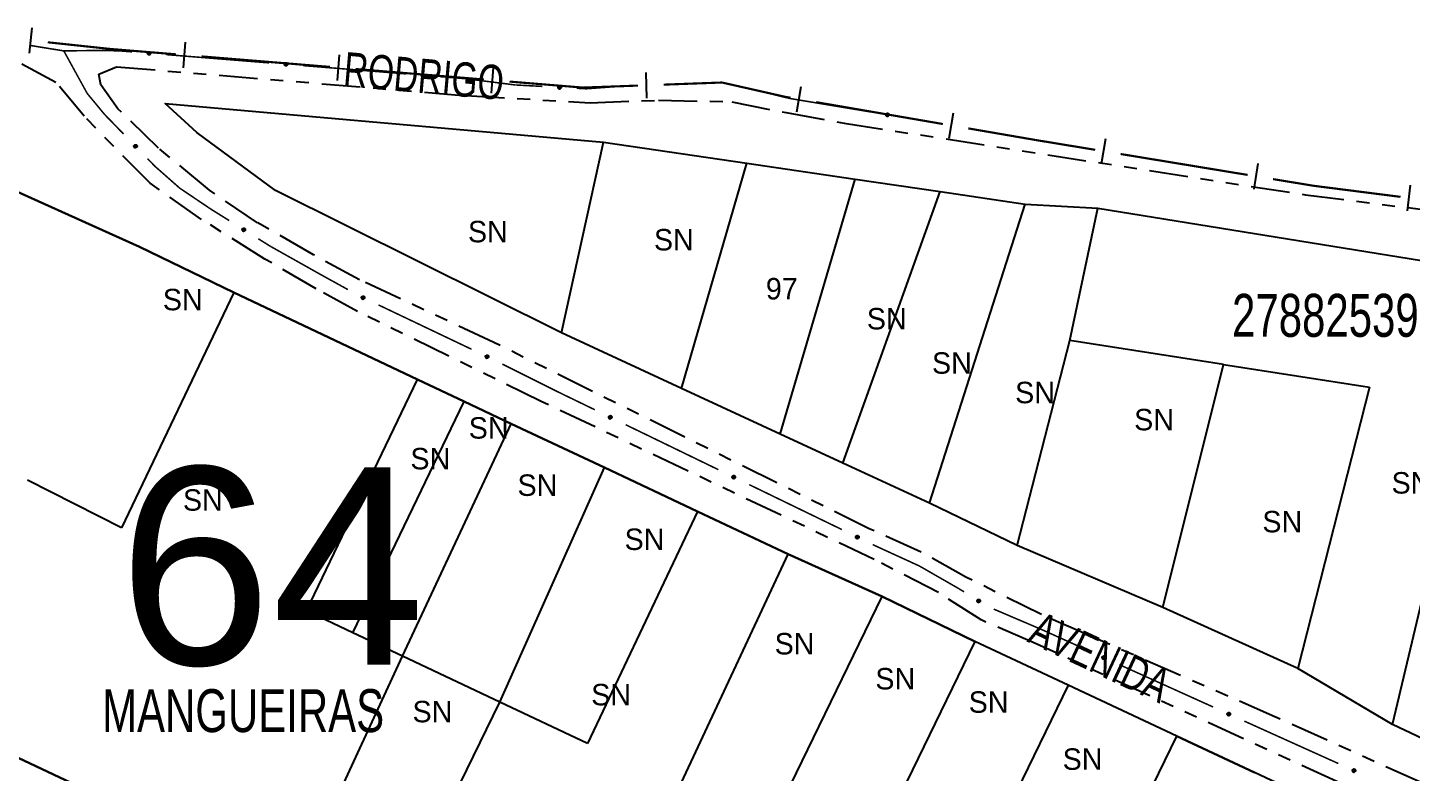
# Model space of a CAD drawing. Extents: x 203665 to 205970, y 4870865 to 4873745.
# Drawn here: x 204990 to 205151.2, y 4873404.2 to 4873491 of the extents above; entities that cross this region are included whole.
import ezdxf
from ezdxf.enums import TextEntityAlignment as Align

# ---------------------------------------------------------------- set-up
doc = ezdxf.new("R2010")
doc.units = 0
doc.header["$LTSCALE"] = 1.5
doc.header["$MEASUREMENT"] = 0
doc.linetypes.add('TRACO_25', pattern=[8, 3, -1, 1, -1, 1, -1])
for name, color, linetype in [('CD_MALHA_LOTES', 7, 'CONTINUOUS'), ('CD_TXT_QUADRA', 7, 'CONTINUOUS'), ('LM-LIM-SETORES-BAIRROS', 250, 'CONTINUOUS'), ('LM-TXT-LSB', 7, 'CONTINUOUS'), ('RU-QUADRA', 210, 'CONTINUOUS'), ('SV-EIXO-RUA-N-PAV', 6, 'CONTINUOUS'), ('SV-RUA-NAO-PAV', 7, 'CONTINUOUS'), ('SV-TXT-RUA-N-PAV', 7, 'CONTINUOUS'), ('Th_NmrPort', 1, 'CONTINUOUS')]:
    doc.layers.add(name, color=color, linetype=linetype)
doc.styles.add('ARIAL', font='ARIAL.SHX')
doc.styles.add('SWIS', font='swissko.ttf')

msp = doc.modelspace()

# ---------------------------------------------------------------- linework, layer by layer
at = {"layer": 'CD_MALHA_LOTES', "linetype": 'Continuous', "flags": 128}
for points in [[(205005.982273, 4873482.161292), (205057.04, 4873477.68)], [(205052.16, 4873455.44), (205018.85364, 4873472.048075), (205009.659807, 4873478.790219), (205005.982273, 4873482.161292)], [(204978.13485, 4873476.650957), (205002.97, 4873465.47)], [(205052.16, 4873455.44), (205057.04, 4873477.68)], [(205057.04, 4873477.68), (205073.768493, 4873475.219727)], [(205066.146817, 4873448.97175), (205073.768493, 4873475.219727)], [(205073.768493, 4873475.219727), (205086.38475, 4873473.364245)], [(205077.649157, 4873443.652454), (205086.38475, 4873473.364245)], [(205086.38475, 4873473.364245), (205096.283681, 4873471.908401)], [(205084.933507, 4873440.283782), (205096.283681, 4873471.908401)], [(205096.283681, 4873471.908401), (205106.2, 4873470.45)], [(205095.04, 4873435.61), (205106.2, 4873470.45)], [(205106.2, 4873470.45), (205114.65, 4873469.96)], [(205111.41, 4873454.57), (205114.65, 4873469.96)], [(205114.65, 4873469.96), (205161.5, 4873462.42)], [(205002.97, 4873465.47), (205013.989725, 4873460.150864)], [(205148.99, 4873409.81), (205161.5, 4873462.42)], [(205013.989725, 4873460.150864), (205000.9, 4873432.72)], [(205013.989725, 4873460.150864), (205035.39, 4873450)], [(205066.146817, 4873448.97175), (205052.16, 4873455.44)], [(205105.26, 4873430.68), (205111.41, 4873454.57)], [(205129.310626, 4873451.776231), (205111.41, 4873454.57)], [(205122.24, 4873423.46), (205129.310626, 4873451.776231)], [(205129.310626, 4873451.776231), (205146.33, 4873449.12)], [(205022.43, 4873423.08), (205035.39, 4873450)], [(205035.39, 4873450), (205040.817497, 4873447.442705)], [(205146.33, 4873449.12), (205137.96, 4873416.36)], [(205077.649157, 4873443.652454), (205066.146817, 4873448.97175)], [(205027.85408, 4873420.515318), (205040.817497, 4873447.442705)], [(205040.817497, 4873447.442705), (205046.315781, 4873444.852057)], [(205033.644265, 4873417.777529), (205046.315781, 4873444.852057)], [(205046.315781, 4873444.852057), (205057.184321, 4873439.765325)], [(205084.933507, 4873440.283782), (205077.649157, 4873443.652454)], [(205044.976105, 4873412.419464), (205057.184321, 4873439.765325)], [(205057.184321, 4873439.765325), (205067.995168, 4873434.637297)], [(205095.04, 4873435.61), (205084.933507, 4873440.283782)], [(205000.9, 4873432.72), (204989.955304, 4873438.26707)], [(205067.995168, 4873434.637297), (205055.19, 4873407.59)], [(205067.995168, 4873434.637297), (205078.58, 4873429.65)], [(205105.26, 4873430.68), (205095.04, 4873435.61)], [(205122.24, 4873423.46), (205105.26, 4873430.68)], [(205065.879519, 4873402.471009), (205078.58, 4873429.65)], [(205078.58, 4873429.65), (205089.531698, 4873424.720278)], [(205076.208612, 4873397.30266), (205089.531698, 4873424.720278)], [(205089.531698, 4873424.720278), (205100.324874, 4873419.475532)], [(205137.96, 4873416.36), (205122.24, 4873423.46)], [(205027.85408, 4873420.515318), (205022.43, 4873423.08)], [(205033.644265, 4873417.777529), (205027.85408, 4873420.515318)], [(205100.324874, 4873419.475532), (205087.127206, 4873392.316012)], [(205111.192753, 4873414.390431), (205100.324874, 4873419.475532)], [(205021.139367, 4873390.730363), (205033.644265, 4873417.777529)], [(205044.976105, 4873412.419464), (205033.644265, 4873417.777529)], [(205148.99, 4873409.81), (205137.96, 4873416.36)], [(205111.192753, 4873414.390431), (205097.90885, 4873387.051605)], [(205123.871951, 4873408.457811), (205111.192753, 4873414.390431)], [(205031.924055, 4873385.650474), (205044.976105, 4873412.419464)], [(205055.19, 4873407.59), (205044.976105, 4873412.419464)], [(205021.139367, 4873390.730363), (204977.13, 4873411.46)], [(205159.740036, 4873404.718923), (205148.99, 4873409.81)], [(205110.713787, 4873381.375638), (205123.871951, 4873408.457811)], [(205123.871951, 4873408.457811), (205132.928521, 4873404.220225)]]:
    msp.add_lwpolyline(points, dxfattribs=at)
at = {"layer": 'LM-LIM-SETORES-BAIRROS'}
for points in [[(204990.152772, 4873488.01689), (204990.470379, 4873491.00003)], [(205008.108169, 4873486.319466), (205008.35249, 4873489.3095)], [(205026.048376, 4873484.853534), (205026.292698, 4873487.843569)], [(205043.988584, 4873483.387602), (205044.232905, 4873486.377637)], [(205062.125333, 4873482.791919), (205062.015981, 4873485.789925)], [(205079.599912, 4873481.18686), (205080.109633, 4873484.14324)], [(205097.338194, 4873478.128534), (205097.847915, 4873481.084914)], [(205115.097752, 4873475.128095), (205115.585067, 4873478.088251)], [(205132.858689, 4873472.204205), (205133.346004, 4873475.164361)], [(205150.732907, 4873469.676824), (205151.11167, 4873472.652818)]]:
    msp.add_lwpolyline(points, dxfattribs=at)
at = {"layer": 'LM-LIM-SETORES-BAIRROS', "const_width": 0.25}
for points in [[(204992.300336, 4873489.296722), (204999.260996, 4873488.555639)], [(204999.260996, 4873488.555639), (204999.594431, 4873488.52014)], [(204999.594431, 4873488.52014), (205007.233651, 4873487.895923)], [(205010.223686, 4873487.651602), (205025.173859, 4873486.429992)], [(205028.163893, 4873486.18567), (205043.114066, 4873484.96406)], [(205046.104101, 4873484.719738), (205054.077526, 4873484.068213)], [(205064.069328, 4873484.363823), (205070.065341, 4873484.582527)], [(205070.065341, 4873484.582527), (205070.861491, 4873484.611564)], [(205070.861491, 4873484.611564), (205077.887466, 4873483.023012)], [(205054.077526, 4873484.068213), (205054.660006, 4873484.020619)], [(205054.660006, 4873484.020619), (205061.071322, 4873484.254471)], [(205077.887466, 4873483.023012), (205078.23714, 4873482.943952)], [(205078.23714, 4873482.943952), (205078.869313, 4873482.834957)], [(205081.825693, 4873482.325236), (205096.607595, 4873479.776631)], [(205099.563975, 4873479.26691), (205106.462196, 4873478.077562)], [(205106.462196, 4873478.077562), (205107.444403, 4873477.908216)], [(205107.444403, 4873477.908216), (205114.354691, 4873476.770611)], [(205117.314847, 4873476.283296), (205132.115627, 4873473.846721)], [(205135.075784, 4873473.359406), (205139.022658, 4873472.709652)], [(205139.022658, 4873472.709652), (205139.834742, 4873472.575964)], [(205139.834742, 4873472.575964), (205149.930291, 4873471.291076)]]:
    msp.add_lwpolyline(points, dxfattribs=at)
at = {"layer": 'RU-QUADRA', "linetype": 'Continuous', "flags": 128}
for points in [[(205159.740036, 4873404.718923), (205148.99, 4873409.81), (205137.96, 4873416.36), (205122.24, 4873423.46), (205105.26, 4873430.68), (205095.04, 4873435.61), (205084.933507, 4873440.283782), (205077.649157, 4873443.652454), (205066.146817, 4873448.97175), (205052.16, 4873455.44), (205018.85364, 4873472.048075), (205009.659807, 4873478.790219), (205005.982273, 4873482.161292), (205057.04, 4873477.68), (205073.768493, 4873475.219727), (205086.38475, 4873473.364245), (205096.283681, 4873471.908401), (205106.2, 4873470.45), (205114.65, 4873469.96), (205161.5, 4873462.42)], [(205155.22, 4873393.79), (205144.355191, 4873398.873664), (205132.928521, 4873404.220225), (205123.871951, 4873408.457811), (205111.192753, 4873414.390431), (205100.324874, 4873419.475532), (205089.531698, 4873424.720278), (205078.58, 4873429.65), (205067.995168, 4873434.637297), (205057.184321, 4873439.765325), (205046.315781, 4873444.852057), (205040.817497, 4873447.442705), (205035.39, 4873450), (205013.989725, 4873460.150864), (205002.97, 4873465.47), (204978.13485, 4873476.650957)], [(204977.13, 4873411.46), (205021.139367, 4873390.730363), (205031.924055, 4873385.650474), (205053.311846, 4873375.576229), (205063.386098, 4873370.915173), (205074.179274, 4873365.670428), (205085.019409, 4873360.524598), (205097.666236, 4873354.521129), (205106.762588, 4873350.365448), (205118.638474, 4873344.649179), (205131.243685, 4873338.581861), (205142.442355, 4873333.15567), (205153.238054, 4873327.924735)]]:
    msp.add_lwpolyline(points, dxfattribs=at)
at = {"layer": 'SV-EIXO-RUA-N-PAV', "const_width": 0.18}
for points in [[(204990.175956, 4873488.940761), (204994.124718, 4873488.302576)], [(204994.124718, 4873488.302576), (204994.166491, 4873488.295826)], [(204994.166491, 4873488.295826), (204998.123859, 4873488.345926)], [(204994.166491, 4873488.295826), (204996.576319, 4873483.914875)], [(204998.123859, 4873488.345926), (204998.582543, 4873488.351725)], [(204998.582543, 4873488.351725), (205000.123289, 4873488.311177)], [(205000.123289, 4873488.311177), (205000.70672, 4873488.295826)], [(205000.70672, 4873488.295826), (205002.118541, 4873488.182438)], [(205006.105703, 4873487.862215), (205018.067188, 4873486.901547)], [(205022.054349, 4873486.581324), (205029.031882, 4873486.020934)], [(205029.031882, 4873486.020934), (205029.243364, 4873486.00395)], [(205029.243364, 4873486.00395), (205034.015663, 4873485.618539)], [(205038.002682, 4873485.296546), (205040.992947, 4873485.055052)], [(205040.992947, 4873485.055052), (205041.010187, 4873485.053661)], [(205041.010187, 4873485.053661), (205045.953672, 4873484.429725)], [(204996.576319, 4873483.914875), (204996.893187, 4873483.338825)], [(204996.893187, 4873483.338825), (204998.386722, 4873481.534137)], [(205045.953672, 4873484.429725), (205046.767825, 4873484.326969)], [(205046.767825, 4873484.326969), (205049.942578, 4873484.15536)], [(205053.936747, 4873483.939458), (205054.935289, 4873483.885482)], [(205054.935289, 4873483.885482), (205055.040936, 4873483.879773)], [(205055.040936, 4873483.879773), (205058.924495, 4873484.167446)], [(205058.924495, 4873484.167446), (205059.156435, 4873484.184625)], [(205076.379541, 4873483.36395), (205077.093249, 4873483.153081)], [(205077.093249, 4873483.153081), (205078.313982, 4873482.858421)], [(204998.386722, 4873481.534137), (204998.913381, 4873480.897757)], [(205078.313982, 4873482.858421), (205078.714332, 4873482.761785)], [(205078.714332, 4873482.761785), (205088.172414, 4873481.187823)], [(204998.913381, 4873480.897757), (205001.125877, 4873478.622047)], [(205003.91419, 4873475.754067), (205004.611269, 4873475.037072)], [(205004.611269, 4873475.037072), (205004.805612, 4873474.837177)], [(205004.805612, 4873474.837177), (205007.595911, 4873472.375148)], [(205007.595911, 4873472.375148), (205007.667552, 4873472.311935)], [(205007.667552, 4873472.311935), (205010.904629, 4873470.12879)], [(205010.904629, 4873470.12879), (205011.287066, 4873469.870868)], [(205011.287066, 4873469.870868), (205013.440627, 4873468.526524)], [(205016.833775, 4873466.408377), (205017.682062, 4873465.87884)], [(205017.682062, 4873465.87884), (205018.23148, 4873465.53587)], [(205018.23148, 4873465.53587), (205023.770032, 4873462.425176)], [(205023.770032, 4873462.425176), (205024.376236, 4873462.084706)], [(205024.376236, 4873462.084706), (205027.270643, 4873460.489828)], [(205030.844131, 4873458.696115), (205041.678458, 4873453.536912)], [(205045.281679, 4873451.800334), (205050.648242, 4873449.117052)], [(205050.648242, 4873449.117052), (205051.480497, 4873448.700925)], [(205051.480497, 4873448.700925), (205056.042176, 4873446.489357)], [(205059.64148, 4873444.744363), (205070.439394, 4873439.509379)], [(205074.038698, 4873437.764384), (205084.836612, 4873432.5294)], [(205088.435917, 4873430.784405), (205088.896163, 4873430.561271)], [(205088.896163, 4873430.561271), (205092.977606, 4873428.693492)], [(205092.977606, 4873428.693492), (205093.862472, 4873428.288554)], [(205093.862472, 4873428.288554), (205098.222049, 4873425.785833)], [(205098.222049, 4873425.785833), (205098.407907, 4873425.679137)], [(205098.407907, 4873425.679137), (205099.077327, 4873425.267807)], [(205102.531836, 4873423.263592), (205108.050505, 4873420.90896)], [(205108.050505, 4873420.90896), (205108.214263, 4873420.83909)], [(205108.214263, 4873420.83909), (205113.520026, 4873418.442406)], [(205117.165371, 4873416.795755), (205128.101405, 4873411.855801)], [(205131.74675, 4873410.20915), (205134.480759, 4873408.974162)], [(205134.480759, 4873408.974162), (205135.23435, 4873408.633755)], [(205135.23435, 4873408.633755), (205142.6854, 4873405.274991)]]:
    msp.add_lwpolyline(points, dxfattribs=at)
at = {"layer": 'SV-EIXO-RUA-N-PAV'}
for points in [[(205003.977715, 4873488.143556), (205004.014503, 4873488.175784), (205004.052711, 4873488.19596), (205004.089422, 4873488.203616), (205004.123626, 4873488.201922), (205004.158424, 4873488.196248), (205004.192245, 4873488.182788), (205004.226473, 4873488.159533), (205004.259061, 4873488.122856), (205004.277157, 4873488.082357), (205004.286588, 4873488.046768), (205004.286876, 4873488.011), (205004.280797, 4873487.977289), (205004.265653, 4873487.94262), (205004.241748, 4873487.908163), (205004.204075, 4873487.876287), (205004.166482, 4873487.856764), (205004.130779, 4873487.850291), (205004.094819, 4873487.85023), (205004.059363, 4873487.856448), (205004.02624, 4873487.869853), (205003.99159, 4873487.893984), (205003.960621, 4873487.931584), (205003.940721, 4873487.968857), (205003.933749, 4873488.004459), (205003.934485, 4873488.039864), (205003.939752, 4873488.074835), (205003.951868, 4873488.109396), (205003.977715, 4873488.143556)], [(205019.926362, 4873486.862665), (205019.96315, 4873486.894893), (205020.001358, 4873486.915069), (205020.038068, 4873486.922725), (205020.072272, 4873486.921031), (205020.10707, 4873486.915357), (205020.140891, 4873486.901897), (205020.175119, 4873486.878642), (205020.207707, 4873486.841965), (205020.225803, 4873486.801466), (205020.235235, 4873486.765877), (205020.235522, 4873486.730109), (205020.229444, 4873486.696398), (205020.2143, 4873486.661729), (205020.190394, 4873486.627272), (205020.152722, 4873486.595396), (205020.115128, 4873486.575873), (205020.079425, 4873486.5694), (205020.043465, 4873486.569339), (205020.008009, 4873486.575557), (205019.974886, 4873486.588962), (205019.940236, 4873486.613093), (205019.909267, 4873486.650693), (205019.889367, 4873486.687966), (205019.882395, 4873486.723568), (205019.883132, 4873486.758973), (205019.888398, 4873486.793944), (205019.900514, 4873486.828505), (205019.926362, 4873486.862665)], [(205035.87482, 4873485.578832), (205035.911622, 4873485.611044), (205035.949839, 4873485.631203), (205035.986553, 4873485.638842), (205036.020757, 4873485.637133), (205036.055552, 4873485.631444), (205036.089367, 4873485.617968), (205036.123584, 4873485.594698), (205036.156157, 4873485.558007), (205036.174235, 4873485.5175), (205036.18365, 4873485.481907), (205036.183922, 4873485.446139), (205036.177828, 4873485.41243), (205036.162669, 4873485.377768), (205036.138748, 4873485.343322), (205036.101061, 4873485.311462), (205036.063459, 4873485.291956), (205036.027754, 4873485.285499), (205035.991793, 4873485.285453), (205035.95634, 4873485.291688), (205035.923223, 4873485.305107), (205035.888584, 4873485.329254), (205035.857631, 4873485.366867), (205035.837748, 4873485.404149), (205035.830792, 4873485.439755), (205035.831544, 4873485.475159), (205035.836826, 4873485.510127), (205035.848957, 4873485.544683), (205035.87482, 4873485.578832)], [(205051.802133, 4873484.165084), (205051.838066, 4873484.198263), (205051.875734, 4873484.21943), (205051.912232, 4873484.228043), (205051.946469, 4873484.227244), (205051.981402, 4873484.222481), (205052.015564, 4873484.209909), (205052.050388, 4873484.187557), (205052.083924, 4873484.151745), (205052.103072, 4873484.111733), (205052.11343, 4873484.076402), (205052.114652, 4873484.040654), (205052.109457, 4873484.006795), (205052.095225, 4873483.971742), (205052.072228, 4873483.936672), (205052.035401, 4873483.903822), (205051.998331, 4873483.883323), (205051.962809, 4873483.87592), (205051.926863, 4873483.874919), (205051.891257, 4873483.880208), (205051.857794, 4873483.892743), (205051.822526, 4873483.91596), (205051.790585, 4873483.952738), (205051.769717, 4873483.989478), (205051.761817, 4873484.024886), (205051.761628, 4873484.060297), (205051.765979, 4873484.095394), (205051.777187, 4873484.13026), (205051.802133, 4873484.165084)], [(205090.021621, 4873480.991682), (205090.061006, 4873481.02068), (205090.100785, 4873481.037549), (205090.138012, 4873481.042069), (205090.17195, 4873481.037486), (205090.206142, 4873481.028886), (205090.238702, 4873481.012611), (205090.270838, 4873480.986542), (205090.300205, 4873480.947238), (205090.314807, 4873480.905352), (205090.321191, 4873480.869092), (205090.31845, 4873480.833429), (205090.309539, 4873480.800353), (205090.291514, 4873480.76709), (205090.264778, 4873480.734781), (205090.224542, 4873480.706209), (205090.18543, 4873480.689938), (205090.149308, 4873480.686512), (205090.113471, 4873480.689495), (205090.078669, 4873480.698693), (205090.046799, 4873480.714853), (205090.014317, 4873480.741832), (205089.986643, 4873480.781918), (205089.96997, 4873480.820742), (205089.966037, 4873480.856807), (205089.969768, 4873480.892022), (205089.977976, 4873480.926421), (205089.992974, 4873480.959833), (205090.021621, 4873480.991682)], [(205002.498804, 4873477.36781), (205002.547713, 4873477.367814), (205002.589748, 4873477.357817), (205002.622407, 4873477.339388), (205002.647021, 4873477.315577), (205002.669459, 4873477.288381), (205002.686031, 4873477.255971), (205002.696457, 4873477.215925), (205002.696805, 4873477.166863), (205002.683734, 4873477.124476), (205002.667379, 4873477.09149), (205002.644028, 4873477.064394), (205002.617243, 4873477.04304), (205002.583009, 4873477.026939), (205002.542323, 4873477.01677), (205002.492981, 4873477.017613), (205002.451838, 4873477.027697), (205002.420716, 4873477.046353), (205002.393625, 4873477.07), (205002.371051, 4873477.09804), (205002.354966, 4873477.129948), (205002.344802, 4873477.17093), (205002.346279, 4873477.21962), (205002.355868, 4873477.26077), (205002.374082, 4873477.292145), (205002.397964, 4873477.318293), (205002.424967, 4873477.341129), (205002.456853, 4873477.359144), (205002.498804, 4873477.36781)], [(205015.07361, 4873467.636914), (205015.121099, 4873467.648612), (205015.164306, 4873467.648954), (205015.200424, 4873467.638868), (205015.230017, 4873467.621633), (205015.258306, 4873467.60059), (205015.282147, 4873467.573083), (205015.301844, 4873467.536691), (205015.313913, 4873467.489135), (205015.311355, 4873467.444851), (205015.303361, 4873467.408912), (205015.287166, 4873467.37702), (205015.266263, 4873467.349881), (205015.236871, 4873467.326061), (205015.199797, 4873467.30646), (205015.151684, 4873467.295482), (205015.109323, 4873467.295436), (205015.074644, 4873467.30611), (205015.042684, 4873467.322594), (205015.014061, 4873467.344423), (205014.990814, 4873467.37156), (205014.971146, 4873467.408924), (205014.96094, 4873467.456555), (205014.960412, 4873467.498804), (205014.970596, 4873467.533624), (205014.987533, 4873467.564723), (205015.008294, 4873467.593353), (205015.034947, 4873467.618469), (205015.07361, 4873467.636914)], [(205028.956014, 4873459.717143), (205029.00187, 4873459.73415), (205029.044759, 4873459.739389), (205029.081789, 4873459.733463), (205029.113145, 4873459.719695), (205029.143638, 4873459.701996), (205029.170444, 4873459.677369), (205029.194141, 4873459.643445), (205029.211524, 4873459.597565), (205029.214004, 4873459.553276), (205029.210136, 4873459.516662), (205029.197662, 4873459.483139), (205029.179972, 4873459.453805), (205029.15347, 4873459.426807), (205029.118857, 4873459.403128), (205029.0723, 4873459.386765), (205029.030217, 4873459.381917), (205028.994551, 4873459.388589), (205028.960929, 4873459.401343), (205028.930015, 4873459.419786), (205028.903841, 4873459.444112), (205028.880063, 4873459.479004), (205028.864521, 4873459.52517), (205028.859206, 4873459.567087), (205028.865376, 4873459.602837), (205028.878678, 4873459.635656), (205028.896058, 4873459.666456), (205028.919692, 4873459.694433), (205028.956014, 4873459.717143)], [(205043.401782, 4873452.838205), (205043.447639, 4873452.855212), (205043.490528, 4873452.860452), (205043.527557, 4873452.854526), (205043.558913, 4873452.840757), (205043.589406, 4873452.823058), (205043.616212, 4873452.798431), (205043.639909, 4873452.764508), (205043.657292, 4873452.718627), (205043.659772, 4873452.674339), (205043.655905, 4873452.637725), (205043.64343, 4873452.604202), (205043.62574, 4873452.574868), (205043.599238, 4873452.547869), (205043.564625, 4873452.52419), (205043.518068, 4873452.507827), (205043.475986, 4873452.502979), (205043.44032, 4873452.509651), (205043.406697, 4873452.522406), (205043.375783, 4873452.540848), (205043.349609, 4873452.565174), (205043.325831, 4873452.600067), (205043.31029, 4873452.646233), (205043.304975, 4873452.68815), (205043.311144, 4873452.7239), (205043.324446, 4873452.756719), (205043.341826, 4873452.787519), (205043.36546, 4873452.815495), (205043.401782, 4873452.838205)], [(205057.760563, 4873445.778594), (205057.806537, 4873445.795279), (205057.849462, 4873445.800218), (205057.886449, 4873445.794033), (205057.917708, 4873445.780045), (205057.948076, 4873445.762133), (205057.974708, 4873445.737318), (205057.998167, 4873445.70323), (205058.015228, 4873445.657229), (205058.017398, 4873445.612924), (205058.013274, 4873445.576338), (205058.000565, 4873445.542903), (205057.98267, 4873445.513694), (205057.955979, 4873445.486882), (205057.921202, 4873445.463446), (205057.874531, 4873445.447409), (205057.832415, 4873445.442856), (205057.796797, 4873445.449778), (205057.763265, 4873445.462768), (205057.732481, 4873445.481426), (205057.706478, 4873445.505935), (205057.682945, 4873445.540993), (205057.667727, 4873445.587267), (205057.662706, 4873445.62922), (205057.669126, 4873445.664926), (205057.682658, 4873445.697651), (205057.700253, 4873445.728329), (205057.724082, 4873445.756139), (205057.760563, 4873445.778594)], [(205072.157781, 4873438.798615), (205072.203755, 4873438.8153), (205072.24668, 4873438.820239), (205072.283667, 4873438.814054), (205072.314926, 4873438.800066), (205072.345294, 4873438.782154), (205072.371927, 4873438.75734), (205072.395385, 4873438.723251), (205072.412447, 4873438.67725), (205072.414616, 4873438.632945), (205072.410492, 4873438.596359), (205072.397783, 4873438.562924), (205072.379888, 4873438.533715), (205072.353198, 4873438.506903), (205072.31842, 4873438.483467), (205072.271749, 4873438.467431), (205072.229634, 4873438.462877), (205072.194015, 4873438.469799), (205072.160483, 4873438.482789), (205072.129699, 4873438.501447), (205072.103696, 4873438.525956), (205072.080163, 4873438.561014), (205072.064945, 4873438.607288), (205072.059924, 4873438.649242), (205072.066344, 4873438.684948), (205072.079876, 4873438.717673), (205072.097472, 4873438.74835), (205072.121301, 4873438.77616), (205072.157781, 4873438.798615)], [(205086.554999, 4873431.818636), (205086.600974, 4873431.835321), (205086.643898, 4873431.84026), (205086.680885, 4873431.834075), (205086.712144, 4873431.820087), (205086.742512, 4873431.802175), (205086.769145, 4873431.777361), (205086.792604, 4873431.743272), (205086.809665, 4873431.697271), (205086.811834, 4873431.652966), (205086.807711, 4873431.61638), (205086.795002, 4873431.582945), (205086.777107, 4873431.553736), (205086.750416, 4873431.526924), (205086.715638, 4873431.503488), (205086.668967, 4873431.487452), (205086.626852, 4873431.482898), (205086.591234, 4873431.48982), (205086.557701, 4873431.50281), (205086.526917, 4873431.521468), (205086.500915, 4873431.545977), (205086.477381, 4873431.581036), (205086.462164, 4873431.62731), (205086.457143, 4873431.669263), (205086.463563, 4873431.704969), (205086.477094, 4873431.737694), (205086.49469, 4873431.768371), (205086.518519, 4873431.796181), (205086.554999, 4873431.818636)], [(205100.71656, 4873424.389768), (205100.763965, 4873424.401801), (205100.807168, 4873424.402449), (205100.843357, 4873424.392618), (205100.873071, 4873424.375593), (205100.901508, 4873424.354751), (205100.925543, 4873424.327412), (205100.945497, 4873424.291161), (205100.957902, 4873424.243692), (205100.955657, 4873424.199391), (205100.947917, 4873424.163396), (205100.931948, 4873424.13139), (205100.911238, 4873424.104104), (205100.882015, 4873424.080077), (205100.84508, 4873424.060214), (205100.797047, 4873424.048896), (205100.754687, 4873424.048551), (205100.719933, 4873424.058979), (205100.687858, 4873424.075237), (205100.659081, 4873424.096863), (205100.635643, 4873424.123835), (205100.615711, 4873424.161059), (205100.605168, 4873424.208616), (205100.604342, 4873424.25086), (205100.614279, 4873424.285752), (205100.630996, 4873424.31697), (205100.651553, 4873424.345746), (205100.678029, 4873424.37105), (205100.71656, 4873424.389768)], [(205115.257073, 4873417.778549), (205115.302577, 4873417.796476), (205115.345352, 4873417.802578), (205115.382493, 4873417.797399), (205115.41412, 4873417.784265), (205115.444963, 4873417.767184), (205115.47226, 4873417.743101), (205115.496635, 4873417.709662), (205115.514939, 4873417.664141), (205115.51831, 4873417.619912), (205115.515181, 4873417.583227), (205115.503384, 4873417.54946), (205115.486289, 4873417.519775), (205115.460336, 4873417.492249), (205115.426207, 4873417.467877), (205115.379989, 4873417.45058), (205115.338012, 4873417.444885), (205115.302219, 4873417.450838), (205115.268347, 4873417.462912), (205115.237068, 4873417.480728), (205115.210409, 4873417.504522), (205115.185933, 4873417.538929), (205115.169465, 4873417.584773), (205115.163307, 4873417.626574), (205115.168755, 4873417.662441), (205115.181394, 4873417.695522), (205115.19815, 4873417.726665), (205115.221216, 4873417.755112), (205115.257073, 4873417.778549)], [(205129.838453, 4873411.191944), (205129.883957, 4873411.209871), (205129.926732, 4873411.215973), (205129.963873, 4873411.210795), (205129.9955, 4873411.19766), (205130.026343, 4873411.180579), (205130.05364, 4873411.156497), (205130.078015, 4873411.123057), (205130.096319, 4873411.077536), (205130.09969, 4873411.033307), (205130.096561, 4873410.996623), (205130.084764, 4873410.962855), (205130.067668, 4873410.933171), (205130.041716, 4873410.905644), (205130.007587, 4873410.881273), (205129.961368, 4873410.863975), (205129.919392, 4873410.85828), (205129.883599, 4873410.864233), (205129.849726, 4873410.876308), (205129.818447, 4873410.894124), (205129.791789, 4873410.917918), (205129.767313, 4873410.952324), (205129.750845, 4873410.998168), (205129.744687, 4873411.039969), (205129.750135, 4873411.075837), (205129.762774, 4873411.108917), (205129.77953, 4873411.14006), (205129.802595, 4873411.168507), (205129.838453, 4873411.191944)], [(205144.422963, 4873404.612485), (205144.468454, 4873404.630448), (205144.511224, 4873404.636583), (205144.548369, 4873404.631433), (205144.580006, 4873404.618324), (205144.610862, 4873404.601266), (205144.638178, 4873404.577205), (205144.662579, 4873404.543785), (205144.680918, 4873404.498278), (205144.684324, 4873404.454052), (205144.681223, 4873404.417365), (205144.669453, 4873404.383588), (205144.65238, 4873404.35389), (205144.626449, 4873404.326343), (205144.592339, 4873404.301945), (205144.546134, 4873404.284612), (205144.504162, 4873404.278885), (205144.468364, 4873404.284809), (205144.434482, 4873404.296858), (205144.40319, 4873404.314649), (205144.376512, 4873404.338423), (205144.352009, 4873404.37281), (205144.335506, 4873404.418641), (205144.329315, 4873404.460438), (205144.334736, 4873404.496309), (205144.347349, 4873404.529399), (205144.364081, 4873404.560556), (205144.387124, 4873404.589021), (205144.422963, 4873404.612485)]]:
    msp.add_lwpolyline(points, close=True, dxfattribs=at)
for points in [[(205003.933749, 4873488.004459), (205004.286876, 4873488.011)], [(205003.934485, 4873488.039864), (205004.286588, 4873488.046768)], [(205003.936672, 4873488.021523), (205004.28477, 4873488.02642)], [(205003.939752, 4873488.074835), (205004.277157, 4873488.082357)], [(205003.940633, 4873487.985614), (205004.280788, 4873487.993886)], [(205003.940721, 4873487.968857), (205004.280797, 4873487.977289)], [(205003.940982, 4873488.058138), (205004.277057, 4873488.066739)], [(205003.950513, 4873488.091595), (205004.263575, 4873488.103413)], [(205003.951868, 4873488.109396), (205004.259061, 4873488.122856)], [(205003.952754, 4873487.949048), (205004.268427, 4873487.959287)], [(205003.960621, 4873487.931584), (205004.265653, 4873487.94262)], [(205003.965486, 4873488.124616), (205004.239103, 4873488.139601)], [(205003.977715, 4873488.143556), (205004.226473, 4873488.159533)], [(205003.980055, 4873487.914002), (205004.250625, 4873487.925125)], [(205003.99159, 4873487.893984), (205004.241748, 4873487.908163)], [(205003.998467, 4873488.160297), (205004.201953, 4873488.171332)], [(205004.014503, 4873488.175784), (205004.192245, 4873488.182788)], [(205004.014595, 4873487.883849), (205004.215142, 4873487.892383)], [(205004.02624, 4873487.869853), (205004.204075, 4873487.876287)], [(205004.036234, 4873488.18738), (205004.166431, 4873488.189243)], [(205004.047178, 4873487.863436), (205004.178844, 4873487.866551)], [(205004.052711, 4873488.19596), (205004.158424, 4873488.196248)], [(205004.059363, 4873487.856448), (205004.166482, 4873487.856764)], [(205019.882395, 4873486.723568), (205020.235522, 4873486.730109)], [(205019.883132, 4873486.758973), (205020.235235, 4873486.765877)], [(205019.885318, 4873486.740632), (205020.233416, 4873486.745529)], [(205019.888398, 4873486.793944), (205020.225803, 4873486.801466)], [(205019.889279, 4873486.704723), (205020.229435, 4873486.712995)], [(205019.889367, 4873486.687966), (205020.229444, 4873486.696398)], [(205019.889628, 4873486.777247), (205020.225703, 4873486.785848)], [(205019.89916, 4873486.810704), (205020.212222, 4873486.822522)], [(205019.900514, 4873486.828505), (205020.207707, 4873486.841965)], [(205019.9014, 4873486.668157), (205020.217073, 4873486.678396)], [(205019.909267, 4873486.650693), (205020.2143, 4873486.661729)], [(205019.914132, 4873486.843725), (205020.18775, 4873486.85871)], [(205019.926362, 4873486.862665), (205020.175119, 4873486.878642)], [(205019.928702, 4873486.633111), (205020.199272, 4873486.644234)], [(205019.940236, 4873486.613093), (205020.190394, 4873486.627272)], [(205019.947114, 4873486.879406), (205020.1506, 4873486.890441)], [(205019.96315, 4873486.894893), (205020.140891, 4873486.901897)], [(205019.963241, 4873486.602958), (205020.163788, 4873486.611492)], [(205019.974886, 4873486.588962), (205020.152722, 4873486.595396)], [(205019.984881, 4873486.906489), (205020.115077, 4873486.908352)], [(205019.995824, 4873486.582545), (205020.12749, 4873486.58566)], [(205020.001358, 4873486.915069), (205020.10707, 4873486.915357)], [(205020.008009, 4873486.575557), (205020.115128, 4873486.575873)], [(205035.830792, 4873485.439755), (205036.183922, 4873485.446139)], [(205035.831544, 4873485.475159), (205036.18365, 4873485.481907)], [(205035.833723, 4873485.456817), (205036.181823, 4873485.46156)], [(205035.836826, 4873485.510127), (205036.174235, 4873485.5175)], [(205035.837667, 4873485.420906), (205036.177826, 4873485.429028)], [(205035.837748, 4873485.404149), (205036.177828, 4873485.41243)], [(205035.838048, 4873485.49343), (205036.174127, 4873485.501881)], [(205035.847595, 4873485.526883), (205036.160662, 4873485.538562)], [(205035.848957, 4873485.544683), (205036.156157, 4873485.558007)], [(205035.849772, 4873485.384335), (205036.16545, 4873485.394434)], [(205035.857631, 4873485.366867), (205036.162669, 4873485.377768)], [(205035.862582, 4873485.559897), (205036.136206, 4873485.574761)], [(205035.87482, 4873485.578832), (205036.123584, 4873485.594698)], [(205035.877058, 4873485.349276), (205036.147633, 4873485.36028)], [(205035.888584, 4873485.329254), (205036.138748, 4873485.343322)], [(205035.895579, 4873485.595563), (205036.09907, 4873485.606509)], [(205035.911584, 4873485.319109), (205036.112135, 4873485.327554)], [(205035.911622, 4873485.611044), (205036.089367, 4873485.617968)], [(205035.923223, 4873485.305107), (205036.101061, 4873485.311462)], [(205035.933358, 4873485.622629), (205036.063556, 4873485.624435)], [(205035.944158, 4873485.298681), (205036.075826, 4873485.301738)], [(205035.949839, 4873485.631203), (205036.055552, 4873485.631444)], [(205035.95634, 4873485.291688), (205036.063459, 4873485.291956)], [(205051.761628, 4873484.060297), (205052.11343, 4873484.076402)], [(205051.761817, 4873484.024886), (205052.114652, 4873484.040654)], [(205051.764293, 4873484.04202), (205052.112144, 4873484.056014)], [(205051.765979, 4873484.095394), (205052.103072, 4873484.111733)], [(205051.767644, 4873484.078735), (205052.10338, 4873484.096117)], [(205051.769191, 4873484.006226), (205052.109014, 4873484.023387)], [(205051.769717, 4873483.989478), (205052.109457, 4873484.006795)], [(205051.776298, 4873484.11243), (205052.088945, 4873484.132426)], [(205051.777187, 4873484.13026), (205052.083924, 4873484.151745)], [(205051.782264, 4873483.96999), (205052.097562, 4873483.988476)], [(205051.790402, 4873484.145831), (205052.063535, 4873484.167963)], [(205051.790585, 4873483.952738), (205052.095225, 4873483.971742)], [(205051.802133, 4873484.165084), (205052.050388, 4873484.187557)], [(205051.810472, 4873483.935669), (205052.080659, 4873483.953861)], [(205051.82244, 4873484.182361), (205052.025568, 4873484.198712)], [(205051.822526, 4873483.91596), (205052.072228, 4873483.936672)], [(205051.838066, 4873484.198263), (205052.015564, 4873484.209909)], [(205051.845788, 4873483.90643), (205052.046043, 4873483.920202)], [(205051.857794, 4873483.892743), (205052.035401, 4873483.903822)], [(205051.859487, 4873484.210422), (205051.98959, 4873484.215688)], [(205051.875734, 4873484.21943), (205051.981402, 4873484.222481)], [(205051.878893, 4873483.886876), (205052.010433, 4873483.893431)], [(205051.891257, 4873483.880208), (205051.998331, 4873483.883323)], [(205089.966037, 4873480.856807), (205090.31845, 4873480.833429)], [(205089.969768, 4873480.892022), (205090.321191, 4873480.869092)], [(205089.96997, 4873480.820742), (205090.309539, 4873480.800353)], [(205089.970394, 4873480.873562), (205090.317657, 4873480.848972)], [(205089.9713, 4873480.837446), (205090.310935, 4873480.816891)], [(205089.977788, 4873480.909681), (205090.313385, 4873480.889798)], [(205089.977976, 4873480.926421), (205090.314807, 4873480.905352)], [(205089.980282, 4873480.799986), (205090.295689, 4873480.783463)], [(205089.986643, 4873480.781918), (205090.291514, 4873480.76709)], [(205089.990118, 4873480.942211), (205090.303056, 4873480.927482)], [(205089.992974, 4873480.959833), (205090.300205, 4873480.947238)], [(205090.004519, 4873480.762754), (205090.275059, 4873480.750931)], [(205090.007832, 4873480.973845), (205090.281736, 4873480.965612)], [(205090.014317, 4873480.741832), (205090.264778, 4873480.734781)], [(205090.021621, 4873480.991682), (205090.270838, 4873480.986542)], [(205090.036381, 4873480.729786), (205090.236931, 4873480.72131)], [(205090.043716, 4873481.006606), (205090.247406, 4873481.000375)], [(205090.046799, 4873480.714853), (205090.224542, 4873480.706209)], [(205090.061006, 4873481.02068), (205090.238702, 4873481.012611)], [(205090.06712, 4873480.706688), (205090.198577, 4873480.698644)], [(205090.078669, 4873480.698693), (205090.18543, 4873480.689938)], [(205090.08364, 4873481.030394), (205090.213527, 4873481.021229)], [(205090.100785, 4873481.037549), (205090.206142, 4873481.028886)], [(205002.344802, 4873477.17093), (205002.542323, 4873477.01677)], [(205002.346279, 4873477.21962), (205002.583009, 4873477.026939)], [(205002.349314, 4873477.193588), (205002.560177, 4873477.02368)], [(205002.351868, 4873477.23794), (205002.596077, 4873477.037649)], [(205002.354966, 4873477.129948), (205002.492981, 4873477.017613)], [(205002.355429, 4873477.148149), (205002.511911, 4873477.02243)], [(205002.355868, 4873477.26077), (205002.617243, 4873477.04304)], [(205002.366489, 4873477.111325), (205002.467586, 4873477.026914)], [(205002.366843, 4873477.273433), (205002.628172, 4873477.055531)], [(205002.371051, 4873477.09804), (205002.451838, 4873477.027697)], [(205002.374082, 4873477.292145), (205002.644028, 4873477.064394)], [(205002.387524, 4873477.303055), (205002.652604, 4873477.077381)], [(205002.397964, 4873477.318293), (205002.667379, 4873477.09149)], [(205002.414891, 4873477.327759), (205002.673367, 4873477.112792)], [(205002.424967, 4873477.341129), (205002.683734, 4873477.124476)], [(205002.444106, 4873477.346647), (205002.68739, 4873477.149263)], [(205002.456853, 4873477.359144), (205002.696805, 4873477.166863)], [(205002.477125, 4873477.361621), (205002.692825, 4873477.19261)], [(205002.498804, 4873477.36781), (205002.696457, 4873477.215925)], [(205002.525445, 4873477.36673), (205002.685787, 4873477.240957)], [(205002.547713, 4873477.367814), (205002.686031, 4873477.255971)], [(205002.5717, 4873477.362219), (205002.670867, 4873477.277836)], [(205002.589748, 4873477.357817), (205002.669459, 4873477.288381)], [(205014.960412, 4873467.498804), (205015.266263, 4873467.349881)], [(205014.96094, 4873467.456555), (205015.236871, 4873467.326061)], [(205014.961986, 4873467.47568), (205015.247, 4873467.339586)], [(205014.968041, 4873467.513724), (205015.273889, 4873467.364623)], [(205014.97011, 4873467.432004), (205015.21548, 4873467.317439)], [(205014.970596, 4873467.533624), (205015.287166, 4873467.37702)], [(205014.971146, 4873467.408924), (205015.199797, 4873467.30646)], [(205014.98104, 4873467.547432), (205015.292388, 4873467.39168)], [(205014.986911, 4873467.389344), (205015.168914, 4873467.304685)], [(205014.987533, 4873467.564723), (205015.303361, 4873467.408912)], [(205014.990814, 4873467.37156), (205015.151684, 4873467.295482)], [(205015.001707, 4873467.577962), (205015.304082, 4873467.431029)], [(205015.006456, 4873467.356233), (205015.124802, 4873467.298441)], [(205015.008294, 4873467.593353), (205015.311355, 4873467.444851)], [(205015.014061, 4873467.344423), (205015.109323, 4873467.295436)], [(205015.025558, 4873467.603287), (205015.308979, 4873467.469795)], [(205015.034947, 4873467.618469), (205015.313913, 4873467.489135)], [(205015.05404, 4873467.625721), (205015.303893, 4873467.513183)], [(205015.07361, 4873467.636914), (205015.301844, 4873467.536691)], [(205015.099737, 4873467.642235), (205015.285499, 4873467.558446)], [(205015.121099, 4873467.648612), (205015.282147, 4873467.573083)], [(205015.145728, 4873467.648913), (205015.262195, 4873467.590687)], [(205015.164306, 4873467.648954), (205015.258306, 4873467.60059)], [(205028.859206, 4873459.567087), (205029.179972, 4873459.453805)], [(205028.863393, 4873459.544291), (205029.162, 4873459.441392)], [(205028.864521, 4873459.52517), (205029.15347, 4873459.426807)], [(205028.865094, 4873459.582776), (205029.185876, 4873459.469317)], [(205028.865376, 4873459.602837), (205029.197662, 4873459.483139)], [(205028.874187, 4873459.61774), (205029.201188, 4873459.498298)], [(205028.876416, 4873459.501818), (205029.133195, 4873459.415814)], [(205028.878678, 4873459.635656), (205029.210136, 4873459.516662)], [(205028.880063, 4873459.479004), (205029.118857, 4873459.403128)], [(205028.891259, 4873459.650417), (205029.208345, 4873459.538718)], [(205028.896058, 4873459.666456), (205029.214004, 4873459.553276)], [(205028.897947, 4873459.461338), (205029.088375, 4873459.397863)], [(205028.903841, 4873459.444112), (205029.0723, 4873459.386765)], [(205028.912085, 4873459.678283), (205029.208815, 4873459.577789)], [(205028.919692, 4873459.694433), (205029.211524, 4873459.597565)], [(205028.921119, 4873459.430656), (205029.045255, 4873459.386657)], [(205028.930015, 4873459.419786), (205029.030217, 4873459.381917)], [(205028.937839, 4873459.703803), (205029.198841, 4873459.620322)], [(205028.956014, 4873459.717143), (205029.194141, 4873459.643445)], [(205028.981369, 4873459.725391), (205029.175434, 4873459.663206)], [(205029.00187, 4873459.73415), (205029.170444, 4873459.677369)], [(205029.026307, 4873459.737242), (205029.148624, 4873459.692597)], [(205029.044759, 4873459.739389), (205029.143638, 4873459.701996)], [(205043.304975, 4873452.68815), (205043.62574, 4873452.574868)], [(205043.309161, 4873452.665354), (205043.607768, 4873452.562455)], [(205043.31029, 4873452.646233), (205043.599238, 4873452.547869)], [(205043.310862, 4873452.703838), (205043.631645, 4873452.59038)], [(205043.311144, 4873452.7239), (205043.64343, 4873452.604202)], [(205043.319955, 4873452.738803), (205043.646956, 4873452.61936)], [(205043.322185, 4873452.62288), (205043.578963, 4873452.536877)], [(205043.324446, 4873452.756719), (205043.655905, 4873452.637725)], [(205043.325831, 4873452.600067), (205043.564625, 4873452.52419)], [(205043.337027, 4873452.77148), (205043.654113, 4873452.659781)], [(205043.341826, 4873452.787519), (205043.659772, 4873452.674339)], [(205043.343715, 4873452.582401), (205043.534143, 4873452.518925)], [(205043.349609, 4873452.565174), (205043.518068, 4873452.507827)], [(205043.357853, 4873452.799346), (205043.654583, 4873452.698852)], [(205043.36546, 4873452.815495), (205043.657292, 4873452.718627)], [(205043.366888, 4873452.551719), (205043.491024, 4873452.50772)], [(205043.375783, 4873452.540848), (205043.475986, 4873452.502979)], [(205043.383607, 4873452.824865), (205043.64461, 4873452.741384)], [(205043.401782, 4873452.838205), (205043.639909, 4873452.764508)], [(205043.427137, 4873452.846454), (205043.621202, 4873452.784269)], [(205043.447639, 4873452.855212), (205043.616212, 4873452.798431)], [(205043.472075, 4873452.858304), (205043.594392, 4873452.81366)], [(205043.490528, 4873452.860452), (205043.589406, 4873452.823058)], [(205057.662706, 4873445.62922), (205057.98267, 4873445.513694)], [(205057.666733, 4873445.606396), (205057.964611, 4873445.501407)], [(205057.667727, 4873445.587267), (205057.955979, 4873445.486882)], [(205057.668703, 4873445.644867), (205057.988683, 4873445.529164)], [(205057.669126, 4873445.664926), (205058.000565, 4873445.542903)], [(205057.678041, 4873445.679767), (205058.004197, 4873445.558036)], [(205057.679458, 4873445.563832), (205057.935628, 4873445.476031)], [(205057.682658, 4873445.697651), (205058.013274, 4873445.576338)], [(205057.682945, 4873445.540993), (205057.921202, 4873445.463446)], [(205057.695341, 4873445.712324), (205058.011638, 4873445.598406)], [(205057.700253, 4873445.728329), (205058.017398, 4873445.612924)], [(205057.700704, 4873445.523203), (205057.890683, 4873445.458394)], [(205057.706478, 4873445.505935), (205057.874531, 4873445.447409)], [(205057.716362, 4873445.740043), (205058.012381, 4873445.637473)], [(205057.723662, 4873445.492359), (205057.847486, 4873445.447491)], [(205057.724082, 4873445.756139), (205058.015228, 4873445.657229)], [(205057.732481, 4873445.481426), (205057.832415, 4873445.442856)], [(205057.742295, 4873445.765381), (205058.002706, 4873445.680074)], [(205057.760563, 4873445.778594), (205057.998167, 4873445.70323)], [(205057.785975, 4873445.786665), (205057.979599, 4873445.723121)], [(205057.806537, 4873445.795279), (205057.974708, 4873445.737318)], [(205057.830994, 4873445.7982), (205057.952996, 4873445.7527)], [(205057.849462, 4873445.800218), (205057.948076, 4873445.762133)], [(205072.059924, 4873438.649242), (205072.379888, 4873438.533715)], [(205072.063951, 4873438.626417), (205072.361829, 4873438.521428)], [(205072.064945, 4873438.607288), (205072.353198, 4873438.506903)], [(205072.065922, 4873438.664889), (205072.385901, 4873438.549185)], [(205072.066344, 4873438.684948), (205072.397783, 4873438.562924)], [(205072.07526, 4873438.699789), (205072.401416, 4873438.578058)], [(205072.076677, 4873438.583853), (205072.332846, 4873438.496052)], [(205072.079876, 4873438.717673), (205072.410492, 4873438.596359)], [(205072.080163, 4873438.561014), (205072.31842, 4873438.483467)], [(205072.09256, 4873438.732345), (205072.408856, 4873438.618427)], [(205072.097472, 4873438.74835), (205072.414616, 4873438.632945)], [(205072.097923, 4873438.543224), (205072.287901, 4873438.478415)], [(205072.103696, 4873438.525956), (205072.271749, 4873438.467431)], [(205072.113581, 4873438.760064), (205072.409599, 4873438.657494)], [(205072.12088, 4873438.51238), (205072.244705, 4873438.467513)], [(205072.121301, 4873438.77616), (205072.412447, 4873438.67725)], [(205072.129699, 4873438.501447), (205072.229634, 4873438.462877)], [(205072.139513, 4873438.785403), (205072.399924, 4873438.700095)], [(205072.157781, 4873438.798615), (205072.395385, 4873438.723251)], [(205072.183193, 4873438.806686), (205072.376818, 4873438.743142)], [(205072.203755, 4873438.8153), (205072.371927, 4873438.75734)], [(205072.228213, 4873438.818221), (205072.350214, 4873438.772721)], [(205072.24668, 4873438.820239), (205072.345294, 4873438.782154)], [(205086.457143, 4873431.669263), (205086.777107, 4873431.553736)], [(205086.461169, 4873431.646438), (205086.759048, 4873431.541449)], [(205086.462164, 4873431.62731), (205086.750416, 4873431.526924)], [(205086.46314, 4873431.68491), (205086.78312, 4873431.569206)], [(205086.463563, 4873431.704969), (205086.795002, 4873431.582945)], [(205086.472478, 4873431.71981), (205086.798634, 4873431.598079)], [(205086.473895, 4873431.603874), (205086.730065, 4873431.516074)], [(205086.477094, 4873431.737694), (205086.807711, 4873431.61638)], [(205086.477381, 4873431.581036), (205086.715638, 4873431.503488)], [(205086.489778, 4873431.752366), (205086.806074, 4873431.638448)], [(205086.49469, 4873431.768371), (205086.811834, 4873431.652966)], [(205086.495141, 4873431.563245), (205086.68512, 4873431.498437)], [(205086.500915, 4873431.545977), (205086.668967, 4873431.487452)], [(205086.510799, 4873431.780085), (205086.806817, 4873431.677515)], [(205086.518098, 4873431.532401), (205086.641923, 4873431.487534)], [(205086.518519, 4873431.796181), (205086.809665, 4873431.697271)], [(205086.526917, 4873431.521468), (205086.626852, 4873431.482898)], [(205086.536731, 4873431.805424), (205086.797142, 4873431.720116)], [(205086.554999, 4873431.818636), (205086.792604, 4873431.743272)], [(205086.580411, 4873431.826707), (205086.774036, 4873431.763164)], [(205086.600974, 4873431.835321), (205086.769145, 4873431.777361)], [(205086.625431, 4873431.838242), (205086.747432, 4873431.792742)], [(205086.643898, 4873431.84026), (205086.742512, 4873431.802175)], [(205100.604342, 4873424.25086), (205100.911238, 4873424.104104)], [(205100.605168, 4873424.208616), (205100.882015, 4873424.080077)], [(205100.606079, 4873424.227748), (205100.892048, 4873424.093673)], [(205100.611864, 4873424.265834), (205100.918759, 4873424.118899)], [(205100.614279, 4873424.285752), (205100.931948, 4873424.13139)], [(205100.614512, 4873424.18413), (205100.860686, 4873424.071303)], [(205100.615711, 4873424.161059), (205100.84508, 4873424.060214)], [(205100.624625, 4873424.299633), (205100.937067, 4873424.146087)], [(205100.630996, 4873424.31697), (205100.947917, 4873424.163396)], [(205100.631614, 4873424.141591), (205100.814211, 4873424.058221)], [(205100.635643, 4873424.123835), (205100.797047, 4873424.048896)], [(205100.645075, 4873424.330308), (205100.948482, 4873424.185517)], [(205100.651392, 4873424.108618), (205100.770144, 4873424.051665)], [(205100.651553, 4873424.345746), (205100.955657, 4873424.199391)], [(205100.659081, 4873424.096863), (205100.754687, 4873424.048551)], [(205100.668747, 4873424.355801), (205100.953105, 4873424.224317)], [(205100.678029, 4873424.37105), (205100.957902, 4873424.243692)], [(205100.697069, 4873424.378437), (205100.947712, 4873424.267669)], [(205100.71656, 4873424.389768), (205100.945497, 4873424.291161)], [(205100.742648, 4873424.395273), (205100.928999, 4873424.312799)], [(205100.763965, 4873424.401801), (205100.925543, 4873424.327412)], [(205100.788592, 4873424.402277), (205100.905467, 4873424.344876)], [(205100.807168, 4873424.402449), (205100.901508, 4873424.354751)], [(205115.163307, 4873417.626574), (205115.486289, 4873417.519775)], [(205115.167951, 4873417.603867), (205115.46857, 4873417.507003)], [(205115.168755, 4873417.662441), (205115.503384, 4873417.54946)], [(205115.168877, 4873417.642378), (205115.49188, 4873417.535403)], [(205115.169465, 4873417.584773), (205115.460336, 4873417.492249)], [(205115.177264, 4873417.677519), (205115.506605, 4873417.564686)], [(205115.181394, 4873417.695522), (205115.515181, 4873417.583227)], [(205115.181828, 4873417.561664), (205115.440286, 4873417.48085)], [(205115.185933, 4873417.538929), (205115.426207, 4873417.467877)], [(205115.193674, 4873417.710533), (205115.512946, 4873417.605242)], [(205115.19815, 4873417.726665), (205115.51831, 4873417.619912)], [(205115.204169, 4873417.521627), (205115.395837, 4873417.461999)], [(205115.210409, 4873417.504522), (205115.379989, 4873417.45058)], [(205115.213935, 4873417.738812), (205115.512629, 4873417.644315)], [(205115.221216, 4873417.755112), (205115.514939, 4873417.664141)], [(205115.227955, 4873417.491418), (205115.352952, 4873417.449928)], [(205115.237068, 4873417.480728), (205115.338012, 4873417.444885)], [(205115.23917, 4873417.764845), (205115.501801, 4873417.686638)], [(205115.257073, 4873417.778549), (205115.496635, 4873417.709662)], [(205115.282256, 4873417.787307), (205115.477534, 4873417.729042)], [(205115.302577, 4873417.796476), (205115.47226, 4873417.743101)], [(205115.326946, 4873417.80006), (205115.450138, 4873417.757888)], [(205115.345352, 4873417.802578), (205115.444963, 4873417.767184)], [(205129.744687, 4873411.039969), (205130.067668, 4873410.933171)], [(205129.749331, 4873411.017262), (205130.04995, 4873410.920398)], [(205129.750135, 4873411.075837), (205130.084764, 4873410.962855)], [(205129.750257, 4873411.055773), (205130.073259, 4873410.948798)], [(205129.750845, 4873410.998168), (205130.041716, 4873410.905644)], [(205129.758644, 4873411.090914), (205130.087984, 4873410.978081)], [(205129.762774, 4873411.108917), (205130.096561, 4873410.996623)], [(205129.763208, 4873410.97506), (205130.021666, 4873410.894245)], [(205129.767313, 4873410.952324), (205130.007587, 4873410.881273)], [(205129.775054, 4873411.123928), (205130.094326, 4873411.018638)], [(205129.77953, 4873411.14006), (205130.09969, 4873411.033307)], [(205129.785549, 4873410.935022), (205129.977216, 4873410.875394)], [(205129.791789, 4873410.917918), (205129.961368, 4873410.863975)], [(205129.795315, 4873411.152208), (205130.094008, 4873411.05771)], [(205129.802595, 4873411.168507), (205130.096319, 4873411.077536)], [(205129.809335, 4873410.904813), (205129.934332, 4873410.863323)], [(205129.818447, 4873410.894124), (205129.919392, 4873410.85828)], [(205129.82055, 4873411.178241), (205130.083181, 4873411.100033)], [(205129.838453, 4873411.191944), (205130.078015, 4873411.123057)], [(205129.863636, 4873411.200702), (205130.058914, 4873411.142438)], [(205129.883957, 4873411.209871), (205130.05364, 4873411.156497)], [(205129.908326, 4873411.213455), (205130.031518, 4873411.171283)], [(205129.926732, 4873411.215973), (205130.026343, 4873411.180579)], [(205144.329315, 4873404.460438), (205144.65238, 4873404.35389)], [(205144.333978, 4873404.437734), (205144.634672, 4873404.341104)], [(205144.334736, 4873404.496309), (205144.669453, 4873404.383588)], [(205144.334874, 4873404.476246), (205144.657959, 4873404.369522)], [(205144.335506, 4873404.418641), (205144.626449, 4873404.326343)], [(205144.343233, 4873404.511393), (205144.672661, 4873404.398817)], [(205144.347349, 4873404.529399), (205144.681223, 4873404.417365)], [(205144.347887, 4873404.395542), (205144.606408, 4873404.314929)], [(205144.352009, 4873404.37281), (205144.592339, 4873404.301945)], [(205144.359618, 4873404.54442), (205144.678971, 4873404.439378)], [(205144.364081, 4873404.560556), (205144.684324, 4873404.454052)], [(205144.370259, 4873404.355523), (205144.561973, 4873404.296044)], [(205144.376512, 4873404.338423), (205144.546134, 4873404.284612)], [(205144.379856, 4873404.572715), (205144.678623, 4873404.47845)], [(205144.387124, 4873404.589021), (205144.680918, 4873404.498278)], [(205144.394069, 4873404.325332), (205144.519098, 4873404.283939)], [(205144.40319, 4873404.314649), (205144.504162, 4873404.278885)], [(205144.405071, 4873404.598768), (205144.667763, 4873404.520765)], [(205144.422963, 4873404.612485), (205144.662579, 4873404.543785)], [(205144.44814, 4873404.621263), (205144.643463, 4873404.56315)], [(205144.468454, 4873404.630448), (205144.638178, 4873404.577205)], [(205144.49282, 4873404.634051), (205144.616044, 4873404.591975)], [(205144.511224, 4873404.636583), (205144.610862, 4873404.601266)]]:
    msp.add_lwpolyline(points, dxfattribs=at)
at = {"layer": 'SV-RUA-NAO-PAV', "linetype": 'TRACO_25'}
for points in [[(205203.37, 4873375.58, 6.287876), (205142.53, 4873403.17, 6.307327), (205107.13, 4873419.38, 6.39486), (205101.05, 4873422, 6.51157), (205096.1, 4873425.18, 6.521296), (205088.59, 4873429.05, 6.550474), (205049.81, 4873447.46, 6.890879), (205028.38, 4873457.93, 7.085396), (205023.58, 4873460.56, 7.153477), (205017.61, 4873464.05, 7.153477), (205010.22, 4873468.66, 7.367446), (205004.22, 4873472.88, 7.435527), (204996.53, 4873480.69, 7.454979), (204993.25, 4873484.62, 7.464705), (204987.95, 4873487.47, 7.503608)], [(205196.12, 4873383.38, 6.239246), (205135.3, 4873410.72, 6.39486), (205108.08, 4873422.62, 6.404586), (205099.27, 4873427, 6.424037), (205094.06, 4873429.9, 6.462941), (205088.02, 4873432.63, 6.521296), (205044.28, 4873454.33, 6.920057), (205028.64, 4873461.64, 7.065945), (205023.27, 4873464.54, 7.095122), (205016.74, 4873468.27, 7.172929), (205011.16, 4873472.08, 7.270188), (205005.21, 4873476.97, 7.347995), (205000.48, 4873481.56, 7.367446), (204998.49, 4873484.35, 7.270188), (204998.23, 4873485.59, 7.211833), (205000.31, 4873486.44, 7.192381), (205041.01, 4873483.09, 6.667184), (205055.5, 4873482.25, 6.638007), (205063.46, 4873482.55, 6.608829), (205072, 4873482.37, 6.569925), (205078.33, 4873481.1, 6.569925), (205085.11, 4873479.88, 6.501844), (205138.86, 4873471.53, 6.239246), (205171.63, 4873467.41, 6.200343)]]:
    msp.add_polyline3d(points, dxfattribs=at)

# ---------------------------------------------------------------- texts
at = {"layer": 'CD_TXT_QUADRA', "style": 'ARIAL', "width": 0.7}
msp.add_text('278825392', height=5, dxfattribs=at).set_placement((205130.301112, 4873454.988337, 9.351522))
at = {"layer": 'LM-TXT-LSB', "style": 'SWIS'}
msp.add_text('64', height=23, dxfattribs=at).set_placement((205000.514563, 4873416.799011))
at = {"layer": 'LM-TXT-LSB', "style": 'ARIAL', "width": 0.7}
msp.add_text('MANGUEIRAS', height=5, dxfattribs=at).set_placement((204998.627222, 4873408.935091))
at = {"layer": 'SV-TXT-RUA-N-PAV', "style": 'ARIAL', "width": 0.7}
for s, rotation, p in [('RODRIGO', 355, (205026.641387, 4873484.198481)), ('AVENIDA', 335, (205106.323741, 4873419.497933))]:
    msp.add_text(s, height=4, rotation=rotation, dxfattribs=at).set_placement(p)
at = {"layer": 'Th_NmrPort', "color": 1}
for s, p in [('SN', (205041.260556, 4873467.243672)), ('SN', (205062.933295, 4873466.298642)), ('SN', (205005.704431, 4873459.325249)), ('97', (205075.976124, 4873460.593286)), (' SN', (205086.811351, 4873457.095531)), ('SN', (205095.335086, 4873451.932698)), ('SN', (205105.021422, 4873448.496916)), ('SN', (205118.890813, 4873445.340155)), ('SN', (205041.350531, 4873444.374891)), ('SN', (205034.554914, 4873440.791748)), ('SN', (205047.034138, 4873437.702831)), ('SN', (205148.887235, 4873437.972207)), ('SN', (205008.052008, 4873435.973038)), ('SN', (205133.834573, 4873433.453073)), ('SN', (205059.513361, 4873431.401441)), ('SN', (205076.99663, 4873419.231109)), ('SN', (205088.734514, 4873415.153739)), ('SN', (205055.621326, 4873413.300389)), ('SN', (205099.607501, 4873412.435492)), ('SN', (205034.802027, 4873411.323482)), ('SN', (205110.560659, 4873405.789544))]:
    msp.add_text(s, height=2.5, dxfattribs=at).set_placement(p, align=Align.MIDDLE_LEFT)

doc.saveas('drawing.dxf')
